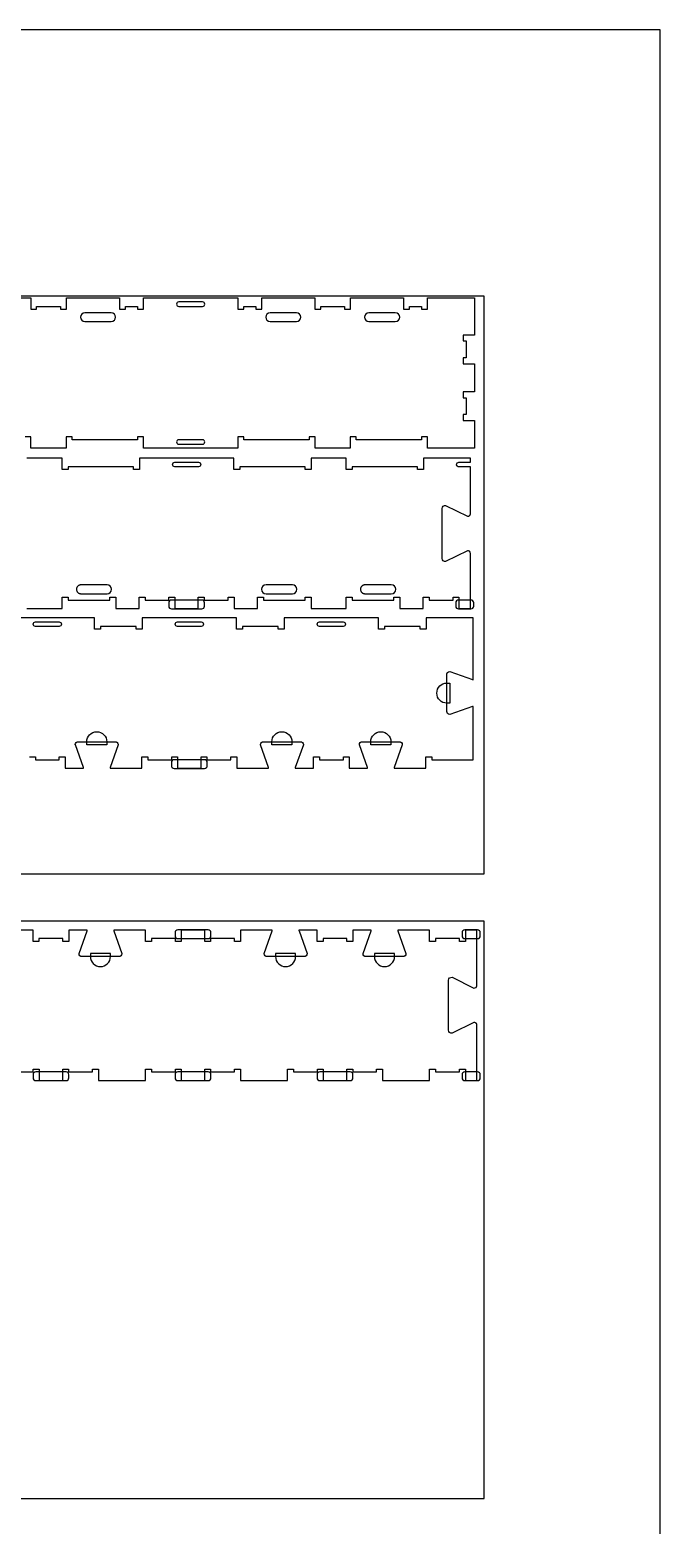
# Model space of a CAD drawing. Extents: x -31012 to -27828, y -17593 to -11999.
# Drawn here: x -29159 to -27828, y -15158 to -11999 of the extents above; entities that cross this region are included whole.
import ezdxf

# ---------------------------------------------------------------- set-up
doc = ezdxf.new("R2010")
doc.units = 0
for name, color, linetype in [('0_SHEET_SPRUCEPLY_2440X122', 1, 'CONTINUOUS'), ('3_ANYTOOL_CUTTHROUGH_INSID', 4, 'CONTINUOUS'), ('4_ANYTOOL_CUTTHROUGH_OUTSI', 5, 'CONTINUOUS'), ('5_ANYTOOL_HALF_MILL_9MM_IN', 3, 'CONTINUOUS'), ('DONOTCUT', 18, 'CONTINUOUS')]:
    doc.layers.add(name, color=color, linetype=linetype)

msp = doc.modelspace()

# ---------------------------------------------------------------- linework, layer by layer
at = {"layer": '0_SHEET_SPRUCEPLY_2440X122'}
for points in [[(-30640.2, -12561.7), (-30640.2, -13781.7), (-28200.2, -13781.7), (-28200.2, -12561.7)], [(-30640.2, -13881.7), (-30640.2, -15101.7), (-28200.2, -15101.7), (-28200.2, -13881.7)]]:
    msp.add_lwpolyline(points, close=True, dxfattribs=at)
at = {"layer": '3_ANYTOOL_CUTTHROUGH_INSID', "color": 4}
for points in [[(-28987.7, -12596.9), (-29043.4, -12596.9, 1), (-29043.4, -12615.4), (-28987.7, -12615.4, 1)], [(-28845, -12583.4), (-28795, -12583.4, 1), (-28795, -12573.9), (-28845, -12573.9, 1)], [(-28652.3, -12615.4), (-28596.6, -12615.4, 1), (-28596.6, -12596.9), (-28652.3, -12596.9, 1)], [(-28387.7, -12596.9), (-28443.4, -12596.9, 1), (-28443.4, -12615.4), (-28387.7, -12615.4, 1)], [(-28845, -12864.9, 1), (-28845, -12874.4), (-28795, -12874.4, 1), (-28795, -12864.9)], [(-28803.5, -12922.2), (-28853.5, -12922.2, -1), (-28853.5, -12912.7), (-28803.5, -12912.7, -1)], [(-28996.2, -13171.7), (-29051.9, -13171.7), (-29052.2, -13171.7), (-29052.4, -13171.7), (-29052.6, -13171.7), (-29052.8, -13171.7), (-29053, -13171.8), (-29053.3, -13171.8), (-29053.5, -13171.8), (-29053.7, -13171.9), (-29053.9, -13171.9), (-29054.2, -13172), (-29054.4, -13172), (-29054.6, -13172.1), (-29054.8, -13172.2), (-29055, -13172.2), (-29055.3, -13172.3), (-29055.5, -13172.4), (-29055.7, -13172.5), (-29055.9, -13172.6), (-29056.1, -13172.7), (-29056.3, -13172.8), (-29056.5, -13172.9), (-29056.7, -13173), (-29056.9, -13173.1), (-29057.1, -13173.3), (-29057.3, -13173.4), (-29057.5, -13173.5), (-29057.6, -13173.7), (-29057.8, -13173.8), (-29058, -13174), (-29058.1, -13174.1), (-29058.3, -13174.3), (-29058.5, -13174.4, 0.414218), (-29058.5, -13187.5), (-29058.3, -13187.6), (-29058.1, -13187.8), (-29058, -13187.9), (-29057.8, -13188.1), (-29057.6, -13188.2), (-29057.5, -13188.4), (-29057.3, -13188.5), (-29057.1, -13188.6), (-29056.9, -13188.8), (-29056.7, -13188.9), (-29056.5, -13189), (-29056.3, -13189.1), (-29056.1, -13189.2), (-29055.9, -13189.3), (-29055.7, -13189.4), (-29055.5, -13189.5), (-29055.3, -13189.6), (-29055, -13189.7), (-29054.8, -13189.7), (-29054.6, -13189.8), (-29054.4, -13189.9), (-29054.2, -13189.9), (-29053.9, -13190), (-29053.7, -13190), (-29053.5, -13190.1), (-29053.3, -13190.1), (-29053, -13190.1), (-29052.8, -13190.2), (-29052.6, -13190.2), (-29052.4, -13190.2), (-29052.2, -13190.2), (-29051.9, -13190.2), (-28996.2, -13190.2, 1)], [(-28660.8, -13190.2), (-28605.1, -13190.2, 1), (-28605.1, -13171.7), (-28660.8, -13171.7, 1)], [(-28396.2, -13171.7), (-28451.9, -13171.7), (-28452.2, -13171.7), (-28452.4, -13171.7), (-28452.6, -13171.7), (-28452.8, -13171.7), (-28453, -13171.8), (-28453.3, -13171.8), (-28453.5, -13171.8), (-28453.7, -13171.9), (-28453.9, -13171.9), (-28454.2, -13172), (-28454.4, -13172), (-28454.6, -13172.1), (-28454.8, -13172.2), (-28455, -13172.2), (-28455.3, -13172.3), (-28455.5, -13172.4), (-28455.7, -13172.5), (-28455.9, -13172.6), (-28456.1, -13172.7), (-28456.3, -13172.8), (-28456.5, -13172.9), (-28456.7, -13173), (-28456.9, -13173.1), (-28457.1, -13173.3), (-28457.3, -13173.4), (-28457.5, -13173.5), (-28457.6, -13173.7), (-28457.8, -13173.8), (-28458, -13174), (-28458.1, -13174.1), (-28458.3, -13174.3), (-28458.5, -13174.4, 0.414218), (-28458.5, -13187.5), (-28458.3, -13187.6), (-28458.1, -13187.8), (-28458, -13187.9), (-28457.8, -13188.1), (-28457.6, -13188.2), (-28457.5, -13188.4), (-28457.3, -13188.5), (-28457.1, -13188.6), (-28456.9, -13188.8), (-28456.7, -13188.9), (-28456.5, -13189), (-28456.3, -13189.1), (-28456.1, -13189.2), (-28455.9, -13189.3), (-28455.7, -13189.4), (-28455.5, -13189.5), (-28455.3, -13189.6), (-28455, -13189.7), (-28454.8, -13189.7), (-28454.6, -13189.8), (-28454.4, -13189.9), (-28454.2, -13189.9), (-28453.9, -13190), (-28453.7, -13190), (-28453.5, -13190.1), (-28453.3, -13190.1), (-28453, -13190.1), (-28452.8, -13190.2), (-28452.6, -13190.2), (-28452.4, -13190.2), (-28452.2, -13190.2), (-28451.9, -13190.2), (-28396.2, -13190.2, 1)], [(-29097.8, -13259.4), (-29147.8, -13259.4, -1), (-29147.8, -13249.9), (-29097.8, -13249.9, -1)], [(-28797.8, -13259.4), (-28847.8, -13259.4, -1), (-28847.8, -13249.9), (-28797.8, -13249.9, -1)], [(-28497.8, -13259.4), (-28547.8, -13259.4, -1), (-28547.8, -13249.9), (-28497.8, -13249.9, -1)]]:
    msp.add_lwpolyline(points, format="xyb", close=True, dxfattribs=at)
at = {"layer": '4_ANYTOOL_CUTTHROUGH_OUTSI', "color": 5}
msp.add_lwpolyline([(-29269.8, -12565.4), (-29157.8, -12565.4), (-29157.8, -12589.4), (-29145.3, -12589.4), (-29145.3, -12583.4), (-29094.8, -12583.4), (-29094.8, -12589.4), (-29082.3, -12589.4), (-29082.3, -12565.4), (-28970.3, -12565.4), (-28970.3, -12589.4), (-28957.8, -12589.4), (-28957.8, -12583.4), (-28932.3, -12583.4), (-28932.3, -12589.4), (-28919.8, -12589.4), (-28919.8, -12565.4), (-28720.3, -12565.4), (-28720.3, -12589.4), (-28707.8, -12589.4), (-28707.8, -12583.4), (-28682.3, -12583.4), (-28682.3, -12589.4), (-28669.8, -12589.4), (-28669.8, -12565.4), (-28557.8, -12565.4), (-28557.8, -12589.4), (-28545.3, -12589.4), (-28545.3, -12583.4), (-28494.8, -12583.4), (-28494.8, -12589.4), (-28482.3, -12589.4), (-28482.3, -12565.4), (-28370.3, -12565.4), (-28370.3, -12589.4), (-28357.8, -12589.4), (-28357.8, -12583.4), (-28332.3, -12583.4), (-28332.3, -12589.4), (-28319.8, -12589.4), (-28319.8, -12565.4), (-28220.3, -12565.4), (-28220.3, -12643.9), (-28244.3, -12643.9), (-28244.3, -12656.4), (-28238.3, -12656.4), (-28238.3, -12691.9), (-28244.3, -12691.9), (-28244.3, -12704.4), (-28220.3, -12704.4), (-28220.3, -12763.9), (-28244.3, -12763.9), (-28244.3, -12776.4), (-28238.3, -12776.4), (-28238.3, -12811.9), (-28244.3, -12811.9), (-28244.3, -12824.4), (-28220.3, -12824.4), (-28220.3, -12882.9), (-28319.8, -12882.9), (-28319.8, -12858.9), (-28332.3, -12858.9), (-28332.3, -12864.9), (-28370, -12864.9), (-28470.3, -12864.9), (-28470.3, -12858.9), (-28482.8, -12858.9), (-28482.8, -12882.9), (-28557.3, -12882.9), (-28557.3, -12858.9), (-28569.8, -12858.9), (-28569.8, -12864.9), (-28670, -12864.9), (-28707.8, -12864.9), (-28707.8, -12858.9), (-28720.3, -12858.9), (-28720.3, -12882.9), (-28919.8, -12882.9), (-28919.8, -12858.9), (-28932.3, -12858.9), (-28932.3, -12864.9), (-28970, -12864.9), (-29070.3, -12864.9), (-29070.3, -12858.9), (-29082.8, -12858.9), (-29082.8, -12882.9), (-29157.3, -12882.9), (-29157.3, -12858.9), (-29169.8, -12858.9)], dxfattribs=at)
for points in [[(-29165.8, -13221.7), (-29091.3, -13221.7), (-29091.3, -13197.7), (-29078.8, -13197.7), (-29078.8, -13203.7), (-28990.8, -13203.7), (-28990.8, -13197.7), (-28978.3, -13197.7), (-28978.3, -13221.7), (-28928.8, -13221.7), (-28928.8, -13197.7), (-28916.3, -13197.7), (-28916.3, -13203.7), (-28865.8, -13203.7), (-28865.8, -13197.7), (-28853.3, -13197.7), (-28853.3, -13221.7), (-28803.8, -13221.7), (-28803.8, -13197.7), (-28791.3, -13197.7), (-28791.3, -13203.7), (-28740.8, -13203.7), (-28740.8, -13197.7), (-28728.3, -13197.7), (-28728.3, -13221.7), (-28678.8, -13221.7), (-28678.8, -13197.7), (-28666.3, -13197.7), (-28666.3, -13203.7), (-28578.3, -13203.7), (-28578.3, -13197.7), (-28565.8, -13197.7), (-28565.8, -13221.7), (-28491.3, -13221.7), (-28491.3, -13197.7), (-28478.8, -13197.7), (-28478.8, -13203.7), (-28390.8, -13203.7), (-28390.8, -13197.7), (-28378.3, -13197.7), (-28378.3, -13197.9), (-28378.3, -13197.9), (-28378.3, -13221.7), (-28328.8, -13221.7), (-28328.8, -13197.7), (-28316.3, -13197.7), (-28316.3, -13203.7), (-28265.8, -13203.7), (-28265.8, -13197.7), (-28253.3, -13197.7), (-28253.3, -13221.7), (-28228.8, -13221.7), (-28228.8, -13221.7), (-28228.8, -13105, 0.461531), (-28235.4, -13099.4), (-28281.4, -13122), (-28281.5, -13122), (-28281.5, -13122), (-28281.5, -13122, -0.463455), (-28288.8, -13115.9), (-28288.8, -13010, -0.463455), (-28281.5, -13003.9), (-28281.5, -13003.9), (-28281.4, -13003.9), (-28235.4, -13026.5), (-28235.4, -13026.5, 0.218803), (-28230.8, -13025.3), (-28230.7, -13025.2), (-28230.6, -13025.1), (-28230.5, -13024.9), (-28230.4, -13024.8), (-28230.3, -13024.7), (-28230.2, -13024.6), (-28230.1, -13024.5), (-28230, -13024.4), (-28229.9, -13024.2), (-28229.8, -13024.1), (-28229.7, -13024), (-28229.6, -13023.8), (-28229.5, -13023.7), (-28229.5, -13023.6), (-28229.4, -13023.4), (-28229.3, -13023.3), (-28229.3, -13023.1), (-28229.2, -13023), (-28229.1, -13022.8), (-28229.1, -13022.7), (-28229, -13022.5), (-28229, -13022.4), (-28228.9, -13022.2), (-28228.9, -13022.1), (-28228.9, -13021.9), (-28228.9, -13021.8), (-28228.8, -13021.6), (-28228.8, -13021.5), (-28228.8, -13021.3), (-28228.8, -13021.2), (-28228.8, -13021), (-28228.8, -13020.9), (-28228.8, -12922.2), (-28253.5, -12922.2), (-28253.5, -12922.2), (-28253.6, -12922.2), (-28253.7, -12922.2), (-28253.9, -12922.2), (-28254, -12922.2), (-28254.1, -12922.2), (-28254.2, -12922.2), (-28254.3, -12922.1), (-28254.4, -12922.1), (-28254.5, -12922.1), (-28254.6, -12922.1), (-28254.7, -12922), (-28254.8, -12922), (-28254.9, -12922), (-28255.1, -12921.9), (-28255.2, -12921.9), (-28255.3, -12921.9), (-28255.4, -12921.8), (-28255.5, -12921.8), (-28255.6, -12921.7), (-28255.7, -12921.7), (-28255.8, -12921.6), (-28255.9, -12921.6), (-28256, -12921.5), (-28256.1, -12921.4), (-28256.2, -12921.4), (-28256.3, -12921.3), (-28256.4, -12921.2), (-28256.5, -12921.1), (-28256.6, -12921.1), (-28256.7, -12921), (-28256.8, -12920.9), (-28256.9, -12920.8), (-28257, -12920.7), (-28257.1, -12920.6), (-28257.1, -12920.5), (-28257.2, -12920.4), (-28257.3, -12920.3), (-28257.4, -12920.2), (-28257.4, -12920.1), (-28257.5, -12920), (-28257.6, -12919.9), (-28257.6, -12919.8), (-28257.7, -12919.7), (-28257.8, -12919.6), (-28257.8, -12919.5), (-28257.9, -12919.4), (-28257.9, -12919.3), (-28257.9, -12919.2), (-28258, -12919.1), (-28258, -12919), (-28258.1, -12918.9), (-28258.1, -12918.8), (-28258.1, -12918.6), (-28258.2, -12918.5), (-28258.2, -12918.4), (-28258.2, -12918.3), (-28258.2, -12918.2), (-28258.2, -12918.1), (-28258.3, -12918), (-28258.3, -12917.9), (-28258.3, -12917.8), (-28258.3, -12917.7), (-28258.3, -12917.6), (-28258.3, -12917.4, -0.414214), (-28253.5, -12912.7), (-28228.8, -12912.7), (-28228.8, -12904.2), (-28328.3, -12904.2), (-28328.3, -12928.2), (-28340.8, -12928.2), (-28340.8, -12922.2), (-28378.5, -12922.2), (-28478.8, -12922.2), (-28478.8, -12928.2), (-28491.3, -12928.2), (-28491.3, -12904.2), (-28565.8, -12904.2), (-28565.8, -12928.2), (-28578.3, -12928.2), (-28578.3, -12922.2), (-28678.5, -12922.2), (-28716.3, -12922.2), (-28716.3, -12928.2), (-28728.8, -12928.2), (-28728.8, -12927.9), (-28728.8, -12927.9), (-28728.8, -12904.2), (-28928.3, -12904.2), (-28928.3, -12928.2), (-28940.8, -12928.2), (-28940.8, -12922.2), (-28978.5, -12922.2), (-29078.8, -12922.2), (-29078.8, -12928.2), (-29091.3, -12928.2), (-29091.3, -12904.2), (-29165.8, -12904.2)], [(-29160.5, -13534.9), (-29148, -13534.9), (-29148, -13540.9), (-29097.5, -13540.9), (-29097.5, -13534.9), (-29085, -13534.9), (-29085, -13558.9), (-29046.4, -13558.9), (-29046.4, -13558.9, 0.061485), (-29046.6, -13557.5), (-29063.5, -13509.2), (-29063.6, -13509.2), (-29063.6, -13509.1), (-29063.6, -13509.1, -0.414214), (-29057.3, -13502.9), (-28979.3, -13502.9), (-28979.2, -13502.9), (-28979, -13502.9), (-28978.9, -13502.9), (-28978.7, -13502.9), (-28978.6, -13502.9), (-28978.4, -13502.9), (-28978.3, -13503), (-28978.1, -13503), (-28978, -13503), (-28977.8, -13503.1), (-28977.7, -13503.1), (-28977.5, -13503.1), (-28977.4, -13503.2), (-28977.2, -13503.2), (-28977.1, -13503.3), (-28976.9, -13503.3), (-28976.8, -13503.4), (-28976.6, -13503.5), (-28976.5, -13503.5), (-28976.4, -13503.6), (-28976.2, -13503.7), (-28976.1, -13503.8), (-28976, -13503.8), (-28975.8, -13503.9), (-28975.7, -13504), (-28975.6, -13504.1), (-28975.5, -13504.2), (-28975.3, -13504.3), (-28975.2, -13504.4), (-28975.1, -13504.5), (-28975, -13504.6), (-28974.9, -13504.7, -0.198912), (-28973.1, -13509.1), (-28973.1, -13509.2), (-28973.1, -13509.2), (-28990, -13557.5), (-28990, -13557.5, 0.061485), (-28990.2, -13558.9), (-28972.8, -13558.9), (-28923, -13558.9), (-28923, -13534.9), (-28910.5, -13534.9), (-28910.5, -13540.9), (-28860, -13540.9), (-28860, -13534.9), (-28847.5, -13534.9), (-28847.5, -13558.9), (-28798, -13558.9), (-28798, -13534.9), (-28785.5, -13534.9), (-28785.5, -13540.9), (-28735, -13540.9), (-28735, -13534.9), (-28722.5, -13534.9), (-28722.5, -13558.9), (-28672.8, -13558.9), (-28655.3, -13558.9), (-28655.3, -13558.9, 0.061485), (-28655.6, -13557.5), (-28672.5, -13509.2), (-28672.5, -13509.2), (-28672.5, -13509.1), (-28672.5, -13509.1, -0.198912), (-28670.6, -13504.7), (-28670.5, -13504.6), (-28670.4, -13504.5), (-28670.3, -13504.4), (-28670.2, -13504.3), (-28670.1, -13504.2), (-28669.9, -13504.1), (-28669.8, -13504), (-28669.7, -13503.9), (-28669.6, -13503.8), (-28669.4, -13503.8), (-28669.3, -13503.7), (-28669.2, -13503.6), (-28669, -13503.5), (-28668.9, -13503.5), (-28668.7, -13503.4), (-28668.6, -13503.3), (-28668.5, -13503.3), (-28668.3, -13503.2), (-28668.2, -13503.2), (-28668, -13503.1), (-28667.9, -13503.1), (-28667.7, -13503.1), (-28667.6, -13503), (-28667.4, -13503), (-28667.3, -13503), (-28667.1, -13502.9), (-28667, -13502.9), (-28666.8, -13502.9), (-28666.7, -13502.9), (-28666.5, -13502.9), (-28666.4, -13502.9), (-28666.2, -13502.9), (-28588.2, -13502.9, -0.414214), (-28582, -13509.1), (-28582, -13509.2), (-28582, -13509.2), (-28598.9, -13557.5), (-28598.9, -13557.5, 0.061485), (-28599.1, -13558.9), (-28560.5, -13558.9), (-28560.5, -13534.9), (-28548, -13534.9), (-28548, -13540.9), (-28497.5, -13540.9), (-28497.5, -13534.9), (-28485, -13534.9), (-28485, -13558.9), (-28446.4, -13558.9), (-28446.4, -13558.9, 0.061485), (-28446.6, -13557.5), (-28463.5, -13509.2), (-28463.6, -13509.2), (-28463.6, -13509.1), (-28463.6, -13509.1, -0.414214), (-28457.3, -13502.9), (-28379.3, -13502.9), (-28379.2, -13502.9), (-28379, -13502.9), (-28378.9, -13502.9), (-28378.7, -13502.9), (-28378.6, -13502.9), (-28378.4, -13502.9), (-28378.3, -13503), (-28378.1, -13503), (-28378, -13503), (-28377.8, -13503.1), (-28377.7, -13503.1), (-28377.5, -13503.1), (-28377.4, -13503.2), (-28377.2, -13503.2), (-28377.1, -13503.3), (-28376.9, -13503.3), (-28376.8, -13503.4), (-28376.6, -13503.5), (-28376.5, -13503.5), (-28376.4, -13503.6), (-28376.2, -13503.7), (-28376.1, -13503.8), (-28376, -13503.8), (-28375.8, -13503.9), (-28375.7, -13504), (-28375.6, -13504.1), (-28375.5, -13504.2), (-28375.3, -13504.3), (-28375.2, -13504.4), (-28375.1, -13504.5), (-28375, -13504.6), (-28374.9, -13504.7, -0.198912), (-28373.1, -13509.1), (-28373.1, -13509.2), (-28373.1, -13509.2), (-28390, -13557.5), (-28390, -13557.5, 0.061485), (-28390.2, -13558.9), (-28372.8, -13558.9), (-28323, -13558.9), (-28323, -13558.9), (-28323, -13535.1), (-28323, -13534.9), (-28310.5, -13534.9), (-28310.5, -13540.9), (-28223, -13540.9), (-28223, -13428.2), (-28223, -13428.2, 0.061485), (-28224.4, -13428.5), (-28272.7, -13445.4), (-28272.7, -13445.4), (-28272.8, -13445.4), (-28272.8, -13445.4, -0.414214), (-28279, -13439.1), (-28279, -13361.1), (-28279, -13361), (-28279, -13360.8), (-28279, -13360.7), (-28279, -13360.5), (-28279, -13360.4), (-28278.9, -13360.2), (-28278.9, -13360.1), (-28278.9, -13359.9), (-28278.9, -13359.8), (-28278.8, -13359.6), (-28278.8, -13359.5), (-28278.7, -13359.3), (-28278.7, -13359.2), (-28278.6, -13359), (-28278.6, -13358.9), (-28278.5, -13358.7), (-28278.5, -13358.6), (-28278.4, -13358.4), (-28278.3, -13358.3), (-28278.3, -13358.2), (-28278.2, -13358), (-28278.1, -13357.9), (-28278, -13357.8), (-28278, -13357.6), (-28277.9, -13357.5), (-28277.8, -13357.4), (-28277.7, -13357.3), (-28277.6, -13357.1), (-28277.5, -13357), (-28277.4, -13356.9), (-28277.3, -13356.8), (-28277.2, -13356.7, -0.198912), (-28272.8, -13354.9), (-28272.7, -13354.9), (-28272.7, -13354.9), (-28224.4, -13371.8), (-28224.4, -13371.8, 0.061485), (-28223, -13372), (-28223, -13241.4), (-28322.5, -13241.4), (-28322.5, -13241.4), (-28322.5, -13265.1), (-28322.5, -13265.4), (-28335, -13265.4), (-28335, -13259.4), (-28410.5, -13259.4), (-28410.5, -13265.4), (-28423, -13265.4), (-28423, -13241.4), (-28622.5, -13241.4), (-28622.5, -13265.4), (-28635, -13265.4), (-28635, -13259.4), (-28710.5, -13259.4), (-28710.5, -13265.4), (-28723, -13265.4), (-28723, -13265.1), (-28723, -13265.1), (-28723, -13241.4), (-28922.5, -13241.4), (-28922.5, -13265.4), (-28935, -13265.4), (-28935, -13259.4), (-29010.5, -13259.4), (-29010.5, -13265.4), (-29023, -13265.4), (-29023, -13241.4), (-29222.5, -13241.4)], [(-29202.8, -14200.3), (-29152.3, -14200.3), (-29152.3, -14194.3), (-29152, -14194.3), (-29152, -14194.3), (-29140, -14194.3), (-29139.8, -14194.3), (-29139.8, -14194.6), (-29139.8, -14218.3), (-29090.3, -14218.3), (-29090.3, -14194.6), (-29090.3, -14194.3), (-29077.8, -14194.3), (-29077.8, -14200.3), (-29027.3, -14200.3), (-29027.3, -14194.3), (-29014.8, -14194.3), (-29014.8, -14218.3), (-28915.3, -14218.3), (-28915.3, -14194.3), (-28902.8, -14194.3), (-28902.8, -14200.3), (-28852.3, -14200.3), (-28852.3, -14194.3), (-28852, -14194.3), (-28852, -14194.3), (-28840, -14194.3), (-28839.8, -14194.3), (-28839.8, -14194.6), (-28839.8, -14218.3), (-28790.3, -14218.3), (-28790.3, -14194.6), (-28790.3, -14194.3), (-28777.8, -14194.3), (-28777.8, -14200.3), (-28727.3, -14200.3), (-28727.3, -14194.3), (-28714.8, -14194.3), (-28714.8, -14218.3), (-28615.3, -14218.3), (-28615.3, -14194.3), (-28602.8, -14194.3), (-28602.8, -14200.3), (-28552.3, -14200.3), (-28552.3, -14194.3), (-28552, -14194.3), (-28552, -14194.3), (-28540, -14194.3), (-28539.8, -14194.3), (-28539.8, -14194.6), (-28539.8, -14218.3), (-28490.3, -14218.3), (-28490.3, -14194.6), (-28490.3, -14194.3), (-28477.8, -14194.3), (-28477.8, -14200.3), (-28427.3, -14200.3), (-28427.3, -14194.3), (-28414.8, -14194.3), (-28414.8, -14218.3), (-28315.3, -14218.3), (-28315.3, -14194.3), (-28302.8, -14194.3), (-28302.8, -14200.3), (-28252.3, -14200.3), (-28252.3, -14194.3), (-28252, -14194.3), (-28252, -14194.3), (-28240, -14194.3), (-28239.8, -14194.3), (-28239.8, -14194.6), (-28239.8, -14218.3), (-28215.3, -14218.3), (-28215.3, -14101.6), (-28215.3, -14101.6), (-28215.3, -14101.5), (-28215.3, -14101.3), (-28215.3, -14101.2), (-28215.3, -14101), (-28215.3, -14100.9), (-28215.4, -14100.7), (-28215.4, -14100.6), (-28215.4, -14100.4), (-28215.4, -14100.3), (-28215.5, -14100.1), (-28215.5, -14100), (-28215.6, -14099.8), (-28215.6, -14099.7), (-28215.7, -14099.5), (-28215.8, -14099.4), (-28215.8, -14099.2), (-28215.9, -14099.1), (-28216, -14098.9), (-28216, -14098.8), (-28216.1, -14098.7), (-28216.2, -14098.5), (-28216.3, -14098.4), (-28216.4, -14098.3), (-28216.5, -14098.1), (-28216.6, -14098), (-28216.7, -14097.9), (-28216.8, -14097.8), (-28216.9, -14097.7), (-28217, -14097.6), (-28217.1, -14097.5), (-28217.2, -14097.4), (-28217.3, -14097.3, 0.218803), (-28221.9, -14096), (-28267.9, -14118.6), (-28268, -14118.6), (-28268, -14118.6), (-28268, -14118.6, -0.463455), (-28275.3, -14112.5), (-28275.3, -14006.6, -0.463455), (-28268, -14000.5), (-28268, -14000.5), (-28267.9, -14000.5), (-28221.9, -14023.2), (-28221.9, -14023.2, 0.218803), (-28217.3, -14021.9), (-28217.2, -14021.8), (-28217.1, -14021.7), (-28217, -14021.6), (-28216.9, -14021.4), (-28216.8, -14021.3), (-28216.7, -14021.2), (-28216.6, -14021.1), (-28216.5, -14021), (-28216.4, -14020.8), (-28216.3, -14020.7), (-28216.2, -14020.6), (-28216.1, -14020.5), (-28216, -14020.3), (-28216, -14020.2), (-28215.9, -14020), (-28215.8, -14019.9), (-28215.8, -14019.7), (-28215.7, -14019.6), (-28215.6, -14019.5), (-28215.6, -14019.3), (-28215.5, -14019.2), (-28215.5, -14019), (-28215.4, -14018.9), (-28215.4, -14018.7), (-28215.4, -14018.5), (-28215.4, -14018.4), (-28215.3, -14018.2), (-28215.3, -14018.1), (-28215.3, -14017.9), (-28215.3, -14017.8), (-28215.3, -14017.6), (-28215.3, -14017.5), (-28215.3, -13900.8), (-28239.8, -13900.8), (-28239.8, -13924.8), (-28252.3, -13924.8), (-28252.3, -13918.8), (-28302.8, -13918.8), (-28302.8, -13924.8), (-28315.3, -13924.8), (-28315.3, -13900.8), (-28382.5, -13900.8), (-28382.5, -13900.8, 0.061485), (-28382.2, -13902.2), (-28365.3, -13950.5), (-28365.3, -13950.5), (-28365.3, -13950.6), (-28365.3, -13950.6, -0.198912), (-28367.2, -13955), (-28367.3, -13955.1), (-28367.4, -13955.2), (-28367.5, -13955.3), (-28367.6, -13955.4), (-28367.7, -13955.5), (-28367.8, -13955.6), (-28368, -13955.7), (-28368.1, -13955.7), (-28368.2, -13955.8), (-28368.4, -13955.9), (-28368.5, -13956), (-28368.6, -13956.1), (-28368.8, -13956.1), (-28368.9, -13956.2), (-28369, -13956.3), (-28369.2, -13956.3), (-28369.3, -13956.4), (-28369.5, -13956.4), (-28369.6, -13956.5), (-28369.8, -13956.5), (-28369.9, -13956.6), (-28370.1, -13956.6), (-28370.2, -13956.7), (-28370.4, -13956.7), (-28370.5, -13956.7), (-28370.7, -13956.7), (-28370.8, -13956.8), (-28371, -13956.8), (-28371.1, -13956.8), (-28371.3, -13956.8), (-28371.4, -13956.8), (-28371.6, -13956.8), (-28449.6, -13956.8, -0.414214), (-28455.8, -13950.6), (-28455.8, -13950.5), (-28455.8, -13950.5), (-28438.9, -13902.2), (-28438.9, -13902.2, 0.061485), (-28438.7, -13900.8), (-28477.3, -13900.8), (-28477.3, -13924.8), (-28489.8, -13924.8), (-28489.8, -13918.8), (-28540.3, -13918.8), (-28540.3, -13924.8), (-28552.8, -13924.8), (-28552.8, -13900.8), (-28591.4, -13900.8), (-28591.4, -13900.8, 0.061485), (-28591.1, -13902.2), (-28574.2, -13950.5), (-28574.2, -13950.5), (-28574.2, -13950.6), (-28574.2, -13950.6, -0.414214), (-28580.5, -13956.8), (-28658.5, -13956.8), (-28658.6, -13956.8), (-28658.8, -13956.8), (-28658.9, -13956.8), (-28659.1, -13956.8), (-28659.2, -13956.8), (-28659.4, -13956.7), (-28659.5, -13956.7), (-28659.7, -13956.7), (-28659.8, -13956.7), (-28660, -13956.6), (-28660.1, -13956.6), (-28660.3, -13956.5), (-28660.4, -13956.5), (-28660.6, -13956.4), (-28660.7, -13956.4), (-28660.9, -13956.3), (-28661, -13956.3), (-28661.2, -13956.2), (-28661.3, -13956.1), (-28661.4, -13956.1), (-28661.6, -13956), (-28661.7, -13955.9), (-28661.8, -13955.8), (-28662, -13955.7), (-28662.1, -13955.7), (-28662.2, -13955.6), (-28662.3, -13955.5), (-28662.5, -13955.4), (-28662.6, -13955.3), (-28662.7, -13955.2), (-28662.8, -13955.1), (-28662.9, -13955, -0.198912), (-28664.7, -13950.6), (-28664.7, -13950.5), (-28664.7, -13950.5), (-28647.8, -13902.2), (-28647.8, -13902.2, 0.061485), (-28647.6, -13900.8), (-28665, -13900.8), (-28714.8, -13900.8), (-28714.8, -13924.8), (-28727.3, -13924.8), (-28727.3, -13918.8), (-28777.8, -13918.8), (-28777.8, -13924.8), (-28790.3, -13924.8), (-28790.3, -13900.8), (-28839.8, -13900.8), (-28839.8, -13924.8), (-28852.3, -13924.8), (-28852.3, -13918.8), (-28902.8, -13918.8), (-28902.8, -13924.8), (-28915.3, -13924.8), (-28915.3, -13900.8), (-28982.5, -13900.8), (-28982.5, -13900.8, 0.061485), (-28982.2, -13902.2), (-28965.3, -13950.5), (-28965.3, -13950.5), (-28965.3, -13950.6), (-28965.3, -13950.6, -0.198912), (-28967.2, -13955), (-28967.3, -13955.1), (-28967.4, -13955.2), (-28967.5, -13955.3), (-28967.6, -13955.4), (-28967.7, -13955.5), (-28967.8, -13955.6), (-28968, -13955.7), (-28968.1, -13955.7), (-28968.2, -13955.8), (-28968.4, -13955.9), (-28968.5, -13956), (-28968.6, -13956.1), (-28968.8, -13956.1), (-28968.9, -13956.2), (-28969, -13956.3), (-28969.2, -13956.3), (-28969.3, -13956.4), (-28969.5, -13956.4), (-28969.6, -13956.5), (-28969.8, -13956.5), (-28969.9, -13956.6), (-28970.1, -13956.6), (-28970.2, -13956.7), (-28970.4, -13956.7), (-28970.5, -13956.7), (-28970.7, -13956.7), (-28970.8, -13956.8), (-28971, -13956.8), (-28971.1, -13956.8), (-28971.3, -13956.8), (-28971.4, -13956.8), (-28971.6, -13956.8), (-29049.6, -13956.8, -0.414214), (-29055.8, -13950.6), (-29055.8, -13950.5), (-29055.8, -13950.5), (-29038.9, -13902.2), (-29038.9, -13902.2, 0.061485), (-29038.7, -13900.8), (-29077.3, -13900.8), (-29077.3, -13924.8), (-29089.8, -13924.8), (-29089.8, -13918.8), (-29140.3, -13918.8), (-29140.3, -13924.8), (-29152.8, -13924.8), (-29152.8, -13900.8), (-29191.4, -13900.8)]]:
    msp.add_lwpolyline(points, format="xyb", dxfattribs=at)
at = {"layer": '5_ANYTOOL_HALF_MILL_9MM_IN', "color": 3}
for points in [[(-28860.4, -13203.7, 0.414214), (-28866.4, -13209.7), (-28866.4, -13216.2, 0.414214), (-28860.4, -13222.2), (-28796.7, -13222.2, 0.414214), (-28790.7, -13216.2), (-28790.7, -13209.7, 0.414214), (-28796.7, -13203.7)], [(-28254.2, -13203.7, 0.414214), (-28260.2, -13209.7), (-28260.2, -13216.2, 0.414214), (-28254.2, -13222.2), (-28227.9, -13222.2, 0.414214), (-28221.9, -13216.2), (-28221.9, -13209.7, 0.414214), (-28227.9, -13203.7)], [(-28278.8, -13421.4, -1), (-28278.8, -13378.9), (-28278.5, -13378.9), (-28272.5, -13378.9), (-28272.5, -13421.4), (-28278.5, -13421.4), (-28278.8, -13421.4)], [(-29039.6, -13503.1, -1), (-28997.1, -13503.1), (-28997.1, -13503.4), (-28997.1, -13509.4), (-29039.6, -13509.4), (-29039.6, -13503.4), (-29039.6, -13503.1)], [(-28648.5, -13503.1, -1), (-28606, -13503.1), (-28606, -13503.4), (-28606, -13509.4), (-28648.5, -13509.4), (-28648.5, -13503.4), (-28648.5, -13503.1)], [(-28439.6, -13503.1, -1), (-28397.1, -13503.1), (-28397.1, -13503.4), (-28397.1, -13509.4), (-28439.6, -13509.4), (-28439.6, -13503.4), (-28439.6, -13503.1)], [(-28854.6, -13540.9, 0.414214), (-28860.6, -13546.9), (-28860.6, -13553.4, 0.414214), (-28854.6, -13559.4), (-28790.9, -13559.4, 0.414214), (-28784.9, -13553.4), (-28784.9, -13546.9, 0.414214), (-28790.9, -13540.9)], [(-28846.9, -13900.3, 0.414214), (-28852.9, -13906.3), (-28852.9, -13912.8, 0.414214), (-28846.9, -13918.8), (-28783.2, -13918.8, 0.414214), (-28777.2, -13912.8), (-28777.2, -13906.3, 0.414214), (-28783.2, -13900.3)], [(-28240.7, -13900.3, 0.414214), (-28246.7, -13906.3), (-28246.7, -13912.8, 0.414214), (-28240.7, -13918.8), (-28214.4, -13918.8, 0.414214), (-28208.4, -13912.8), (-28208.4, -13906.3, 0.414214), (-28214.4, -13900.3)], [(-29031.8, -13956.6, 0.414214), (-29010.6, -13977.8, 0.414214), (-28989.3, -13956.6), (-28989.3, -13956.3), (-28989.3, -13950.3), (-29031.8, -13950.3), (-29031.8, -13956.3), (-29031.8, -13956.6)], [(-28640.7, -13956.6, 0.414214), (-28619.5, -13977.8, 0.414214), (-28598.2, -13956.6), (-28598.2, -13956.3), (-28598.2, -13950.3), (-28640.7, -13950.3), (-28640.7, -13956.3), (-28640.7, -13956.6)], [(-28431.8, -13956.6, 0.414214), (-28410.6, -13977.8, 0.414214), (-28389.3, -13956.6), (-28389.3, -13956.3), (-28389.3, -13950.3), (-28431.8, -13950.3), (-28431.8, -13956.3), (-28431.8, -13956.6)], [(-29146.9, -14200.3, 0.414214), (-29152.9, -14206.3), (-29152.9, -14212.8, 0.414214), (-29146.9, -14218.8), (-29083.2, -14218.8, 0.414214), (-29077.2, -14212.8), (-29077.2, -14206.3, 0.414214), (-29083.2, -14200.3)], [(-28846.9, -14200.3, 0.414214), (-28852.9, -14206.3), (-28852.9, -14212.8, 0.414214), (-28846.9, -14218.8), (-28783.2, -14218.8, 0.414214), (-28777.2, -14212.8), (-28777.2, -14206.3, 0.414214), (-28783.2, -14200.3)], [(-28546.9, -14200.3, 0.414214), (-28552.9, -14206.3), (-28552.9, -14212.8, 0.414214), (-28546.9, -14218.8), (-28483.2, -14218.8, 0.414214), (-28477.2, -14212.8), (-28477.2, -14206.3, 0.414214), (-28483.2, -14200.3)], [(-28240.7, -14200.3, 0.414214), (-28246.7, -14206.3), (-28246.7, -14212.8, 0.414214), (-28240.7, -14218.8), (-28214.4, -14218.8, 0.414214), (-28208.4, -14212.8), (-28208.4, -14206.3, 0.414214), (-28214.4, -14200.3)]]:
    msp.add_lwpolyline(points, format="xyb", close=True, dxfattribs=at)
at = {"layer": 'DONOTCUT'}
msp.add_lwpolyline([(-31011.9, -17592.7), (-27828.5, -17592.7), (-27828.5, -11999.3), (-31011.9, -11999.3)], close=True, dxfattribs=at)

doc.saveas('drawing.dxf')
